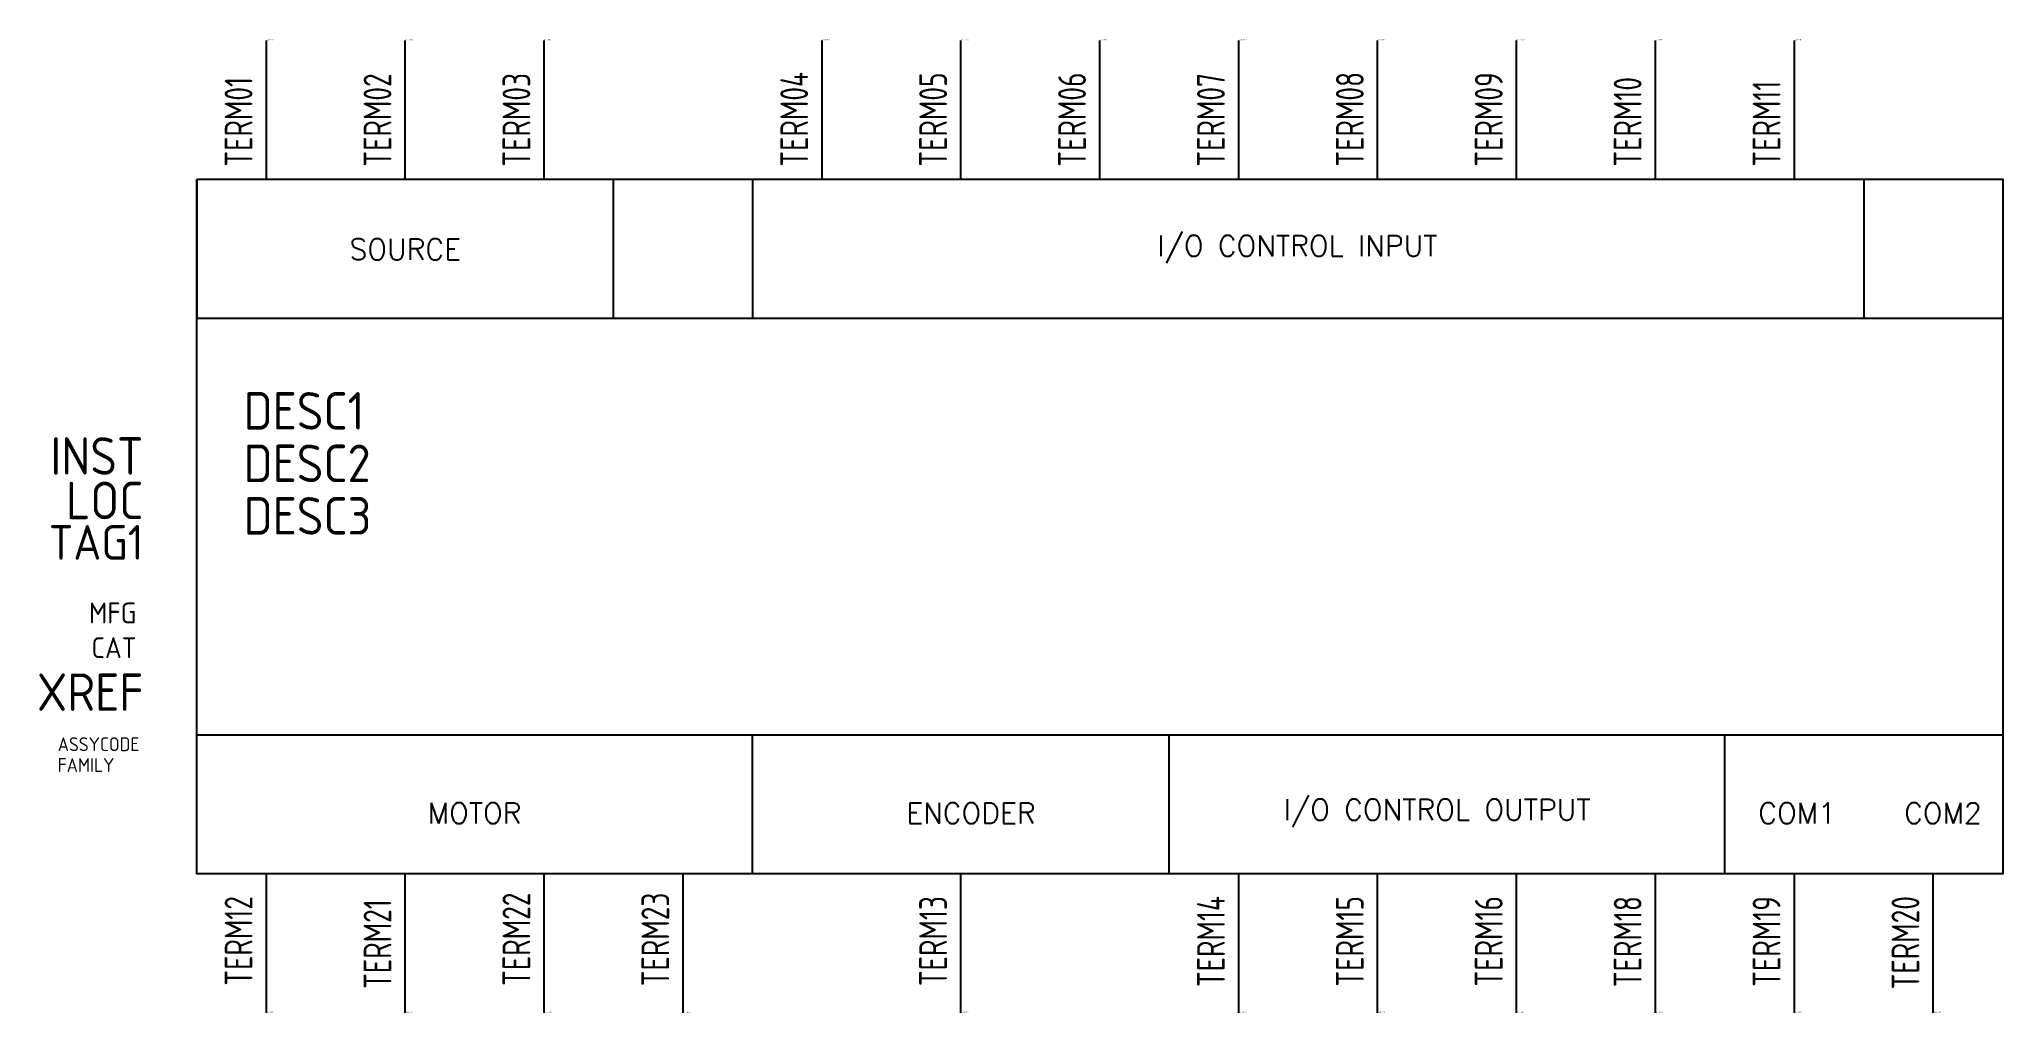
# Model space of a CAD drawing. Header units: millimetres. Extents: x -16 to 125, y -70 to 0.
import ezdxf
from ezdxf.enums import TextEntityAlignment as Align

# ---------------------------------------------------------------- set-up
doc = ezdxf.new("R2010")
doc.units = ezdxf.units.MM
doc.header["$LTSCALE"] = 6
doc.styles.add('WD', font='romans.shx')
doc.styles.add('WD_IEC', font='isocp2.shx', dxfattribs={"width": 0.9, "height": 4})

msp = doc.modelspace()

# ---------------------------------------------------------------- linework, layer by layer
for p, q in [((0, -10), (0, 0)), ((10, -10), (10, 0)), ((20, -10), (20, 0)), ((40, -10), (40, 0)), ((50, -10), (50, 0)), ((60, -10), (60, 0)), ((70, -10), (70, 0)), ((80, -10), (80, 0)), ((90, -10), (90, 0)), ((100, -10), (100, 0)), ((110, -10), (110, 0)), ((-5, -10), (-5, -20)), ((25, -20), (25, -10)), ((35, -10), (35, -20)), ((115, -10), (115, -20)), ((-5, -20), (125, -20)), ((-5, -50), (125, -50)), ((-5, -60), (-5, -50)), ((35, -60), (35, -50)), ((65, -60), (65, -50)), ((105, -60), (105, -50)), ((0, -70), (0, -60)), ((10, -70), (10, -60)), ((20, -70), (20, -60)), ((30, -70), (30, -60)), ((50, -70), (50, -60)), ((70, -70), (70, -60)), ((80, -70), (80, -60)), ((90, -70), (90, -60)), ((100, -70), (100, -60)), ((110, -70), (110, -60)), ((120, -70), (120, -60))]:
    msp.add_line(p, q)
msp.add_lwpolyline([(-5, -10), (125, -10), (125, -60), (-5, -60)], close=True)

# ---------------------------------------------------------------- texts
at = {"char_height": 1.5, "attachment_point": 5, "style": 'WD'}
for s, width, insert in [('I/O CONTROL INPUT', 40.0003, (74.22, -15.04)), ('SOURCE', 40.0003, (10, -15.04)), ('MOTOR', 48.5554, (14.99, -55.63)), ('ENCODER', 48.5554, (50.72, -55.63)), ('I/O CONTROL OUTPUT', 48.5554, (84.28, -55.63)), ('COM1', 48.5554, (110.2, -55.63)), ('COM2', 48.5554, (120.7, -55.63))]:
    msp.add_mtext_dynamic_manual_height_columns(s, width=width, gutter_width=12.5, heights=[0], dxfattribs=dict(at, insert=insert))
at = {"style": 'WD_IEC', "flags": 1}
for tag, p, height in [('X2TERM01', (0, 0), 0.08), ('X2TERM02', (10, 0), 0.08), ('X2TERM03', (20, 0), 0.08), ('X2TERM04', (40, 0), 0.08), ('X2TERM05', (50, 0), 0.08), ('X2TERM06', (60, 0), 0.08), ('X2TERM07', (70, 0), 0.08), ('X2TERM08', (80, 0), 0.08), ('X2TERM09', (90, 0), 0.08), ('X2TERM10', (100, 0), 0.08), ('X2TERM11', (110, 0), 0.08), ('ASSYCODE', (-15.02, -51.17), 1), ('FAMILY', (-15.02, -52.67), 1), ('X8TERM12', (0, -70), 0.08), ('X8TERM21', (10, -70), 0.08), ('X8TERM22', (20, -70), 0.08), ('X8TERM23', (30, -70), 0.08), ('X8TERM13', (50, -70), 0.08), ('X8TERM14', (70, -70), 0.08), ('X8TERM15', (80, -70), 0.08), ('X8TERM16', (90, -70), 0.08), ('X8TERM18', (100, -70), 0.08), ('X8TERM19', (110, -70), 0.08), ('X8TERM20', (120, -70), 0.08)]:
    msp.add_attdef(tag, p, '', height=height, dxfattribs=at)
at = {"style": 'WD_IEC', "width": 0.8}
for tag, p, s in [('TERM02', (9, -9.09), 'N'), ('TERM03', (19, -9.09), 'PE'), ('TERM04', (39, -9.09), 'PUL+'), ('TERM05', (49, -9.09), 'PUL-'), ('TERM06', (59, -9.09), 'DIR+'), ('TERM07', (69, -9.09), 'DIR-'), ('TERM08', (79, -9.09), 'IN1'), ('TERM09', (89, -9.09), 'IN2'), ('TERM10', (99, -9.09), 'IN3'), ('TERM01', (-1, -9.09), 'L'), ('TERM11', (109, -9.09), 'ICOM')]:
    msp.add_attdef(tag, p, s, height=2, rotation=90, dxfattribs=at)
at = {"style": 'WD_IEC'}
for tag, p in [('DESC1', (-1.64, -26.67)), ('DESC2', (-1.64, -30.45)), ('DESC3', (-1.64, -34.23))]:
    msp.add_attdef(tag, text='', height=2.7, dxfattribs=at).set_placement(p, align=Align.MIDDLE_LEFT)
for tag, text, height, p in [('INST', '', 2.7, (-8.85, -31.27)), ('LOC', '', 2.7, (-8.85, -34.47)), ('TAG1', 'SD0', 2.5, (-8.85, -37.39)), ('XREF', '', 2.7, (-8.85, -48.27))]:
    msp.add_attdef(tag, text=text, height=height, dxfattribs=at).set_placement(p, align=Align.RIGHT)
at = {"style": 'WD_IEC', "flags": 9}
for tag, p in [('MFG', (-9.35, -41.97)), ('CAT', (-9.35, -44.47))]:
    msp.add_attdef(tag, text='', height=1.5, dxfattribs=at).set_placement(p, align=Align.RIGHT)
at = {"style": 'WD_IEC', "width": 0.8}
for tag, text, p in [('TERM12', 'U', (-1, -61.6)), ('TERM21', 'V', (9, -61.83)), ('TERM22', 'W', (19, -61.35)), ('TERM23', 'PE', (29, -61.35)), ('TERM13', 'ENC-CABLE', (49, -61.6)), ('TERM14', 'OUT1', (69, -61.6)), ('TERM15', 'OUT2', (79, -61.6)), ('TERM16', 'OUT3', (89, -61.6)), ('TERM18', 'FG', (99, -61.6)), ('TERM19', 'CN3', (109, -61.6)), ('TERM20', 'CN4', (119, -61.6))]:
    msp.add_attdef(tag, text=text, height=2, rotation=90, dxfattribs=at).set_placement(p, align=Align.RIGHT)

doc.saveas('drawing.dxf')
